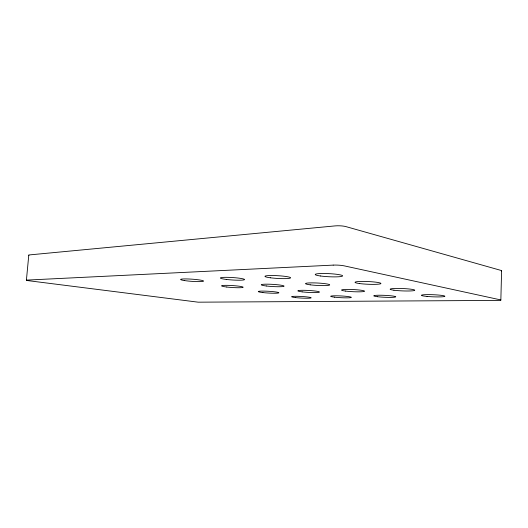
<?xml version="1.0" encoding="UTF-8"?>
<svg xmlns="http://www.w3.org/2000/svg" width="528" height="528" viewBox="0 0 528 528"><rect width="100%" height="100%" fill="white"/><g stroke="black" fill="none" stroke-linecap="round" stroke-linejoin="round"><path stroke-width="0.79" d="M500.848 300.109L501.6 270.811M26.4 280.216L28.783 255.123M28.961 255.275A5.056 0.541 5.4 0 1 29.449 254.912L335.174 225.892A7.616 1.353 2.3 0 1 345.893 226.598L501.072 270.435A5.966 0.719 1.2 0 1 501.257 270.989M333.201 265.109L27.06 280.078A5.069 0.383 4.9 0 0 28.961 280.764L198.205 302.181L497.409 300.412A5.993 0.508 1.9 0 0 500.32 299.831L343.985 265.808A7.656 0.964 2.7 0 0 333.201 265.109M295.581 297.594A9.821 0.805 3.2 0 0 311.124 297.911A9.821 0.805 3.2 0 0 297.416 296.314A9.821 0.805 3.2 0 0 295.581 297.594M262.885 292.571A10.289 0.884 3.4 0 0 278.837 292.842A10.289 0.884 3.4 0 0 264.04 291.106A10.289 0.884 3.4 0 0 262.885 292.571M393.914 290.209A12.316 1.188 2.4 0 0 414.401 290.499A12.316 1.188 2.4 0 0 399.095 288.427A12.316 1.188 2.4 0 0 393.914 290.209M184.312 280.54A11.458 1.089 4 0 0 203.227 281.292A11.458 1.089 4 0 0 188.707 278.995A11.458 1.089 4 0 0 184.312 280.54M320.364 275.972A13.721 1.551 2.9 0 0 342.474 276.085A13.721 1.551 2.9 0 0 323.928 273.491A13.721 1.551 2.9 0 0 320.364 275.972M359.396 283.529A12.962 1.353 2.6 0 0 380.675 283.741A12.962 1.353 2.6 0 0 363.884 281.431A12.962 1.353 2.6 0 0 359.396 283.529M310.22 284.823A12.118 1.214 3 0 0 329.604 285.041A12.118 1.214 3 0 0 313.012 282.883A12.118 1.214 3 0 0 310.22 284.823M427.053 296.426A11.741 1.049 2.3 0 0 444.866 296.254A11.741 1.049 2.3 0 0 427.495 294.624A11.741 1.049 2.3 0 0 427.053 296.426M334.475 297.165A10.355 0.878 3 0 0 351.232 297.488A10.355 0.878 3 0 0 337.372 295.812A10.355 0.878 3 0 0 334.475 297.165M302.155 291.865A10.85 0.977 3.2 0 0 319.407 292.142A10.85 0.977 3.2 0 0 304.392 290.308A10.85 0.977 3.2 0 0 302.155 291.865M226.796 287.027A10.831 0.983 3.7 0 0 243.151 287.245A10.831 0.983 3.7 0 0 227.099 285.344A10.831 0.983 3.7 0 0 226.796 287.027M226.268 279.424A12.085 1.221 3.7 0 0 244.537 279.569A12.085 1.221 3.7 0 0 226.644 277.325A12.085 1.221 3.7 0 0 226.268 279.424M270.508 277.801A12.824 1.373 3.3 0 0 290.539 277.933A12.824 1.373 3.3 0 0 272.29 275.524A12.824 1.373 3.3 0 0 270.508 277.801M266.29 285.985A11.418 1.089 3.4 0 0 284.051 286.202A11.418 1.089 3.4 0 0 267.703 284.183A11.418 1.089 3.4 0 0 266.29 285.985M345.596 291.08A11.51 1.076 2.8 0 0 364.346 291.364A11.51 1.076 2.8 0 0 349.153 289.417A11.51 1.076 2.8 0 0 345.596 291.08M377.296 296.683A10.989 0.957 2.6 0 0 395.439 297.02A10.989 0.957 2.6 0 0 381.46 295.251A10.989 0.957 2.6 0 0 377.296 296.683"/></g></svg>
